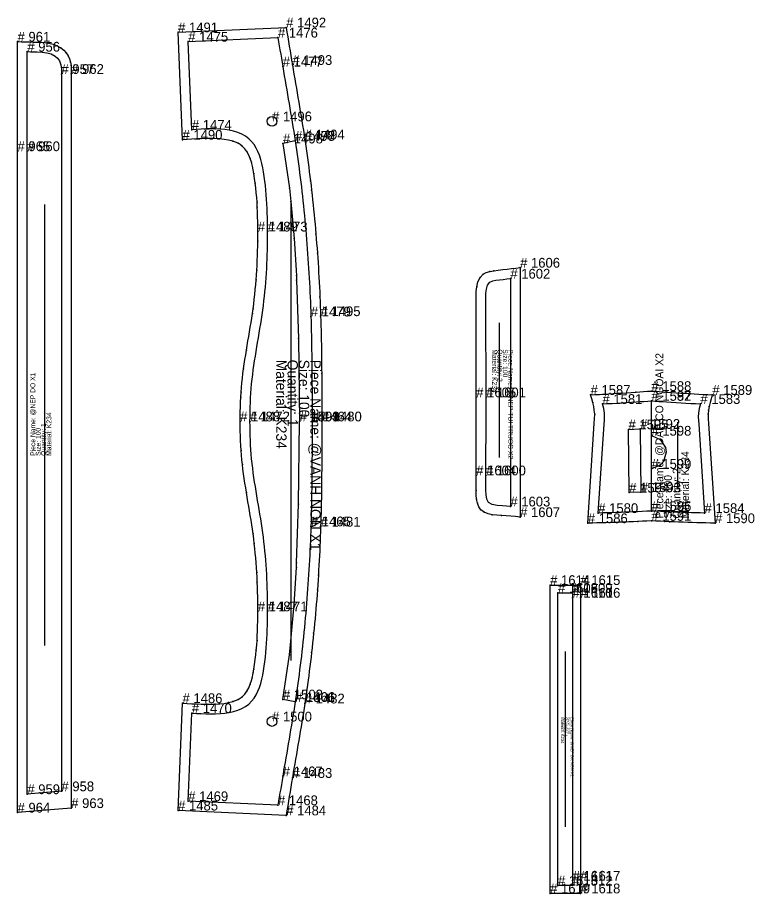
# Model space of a CAD drawing. Header units: metres. Extents: x 0 to 14781, y -73 to 3955.
# Drawn here: x 10827 to 11582, y 1211 to 2109 of the extents above; entities that cross this region are included whole.
import ezdxf

# ---------------------------------------------------------------- set-up
doc = ezdxf.new("R2010")
doc.units = ezdxf.units.M

# ---------------------------------------------------------------- blocks, each defined once
blk = doc.blocks.new('40')
at = {"layer": '1'}
blk.add_lwpolyline([(10827.26, 2084.42), (10831.41, 2084.33), (10835.56, 2084.23), (10839.71, 2084.13), (10843.86, 2084.01), (10848.02, 2083.87), (10851.84, 2083.71), (10855.65, 2083.42), (10859.44, 2082.87), (10863.7, 2081.82), (10867.8, 2080.23), (10871.62, 2078.05), (10874.52, 2075.74), (10877.04, 2073.02), (10879.08, 2069.95), (10880.51, 2066.77), (10881.47, 2063.41), (10882.03, 2059.95), (10882.25, 2055.65), (10882.2, 2051.35), (10882.21, 1298.9), (10827.26, 1294.28), (10827.22, 1972.15)], close=True, dxfattribs=at)
at = {"layer": '14'}
blk.add_lwpolyline([(10837.26, 2074.15), (10840.62, 2074.08), (10844.01, 2073.99), (10847.45, 2073.88), (10852.31, 2073.64), (10857.11, 2073.04), (10861.68, 2071.79), (10865.81, 2069.6), (10868.24, 2067.46), (10870.15, 2064.89), (10871.7, 2060.68), (10872.21, 2056.06), (10872.2, 2051.24), (10872.21, 1316.12), (10837.26, 1313.18), (10837.22, 1972.15)], close=True, dxfattribs=at)
at = {"layer": '2'}
for p in [(10827.26, 2084.42), (10837.26, 2074.15), (10872.2, 2051.24), (10882.2, 2051.35), (10827.22, 1972.15), (10837.22, 1972.15), (10837.26, 1313.18), (10872.21, 1316.12), (10827.26, 1294.28), (10882.21, 1298.9)]:
    blk.add_point(p, dxfattribs=at)
at = {"layer": '3'}
for p in [(10848.02, 2083.87), (10859.44, 2082.87), (10867.8, 2080.23), (10871.62, 2078.05), (10877.04, 2073.02), (10879.08, 2069.95), (10881.47, 2063.41), (10882.03, 2059.95)]:
    blk.add_point(p, dxfattribs=at)
at = {"layer": '4'}
for p in [(10827.22, 1972.15, 7), (10837.22, 1972.15, 7)]:
    blk.add_point(p, dxfattribs=at)
at = {"layer": '7'}
blk.add_line((10854.74, 1917.44), (10854.74, 1465.35), dxfattribs=at)
at = {"layer": '1'}
for s, p in [('Piece Name: @NEP DO X1', (10845.39, 1659.89)), ('Material: K234', (10861.89, 1659.89)), ('Quantity: 1', (10856.39, 1659.89)), ('Size: 100', (10850.89, 1659.89))]:
    blk.add_text(s, height=5, rotation=90, dxfattribs=at).set_placement(p)
at = {"layer": '2'}
for s, p in [('# 961', (10827.26, 2084.42)), ('# 956', (10837.26, 2074.15)), ('# 957', (10872.2, 2051.24)), ('# 962', (10882.2, 2051.35)), ('# 965', (10827.22, 1972.15)), ('# 960', (10837.22, 1972.15)), ('# 959', (10837.26, 1313.18)), ('# 958', (10872.21, 1316.12)), ('# 964', (10827.26, 1294.28)), ('# 963', (10882.21, 1298.9))]:
    blk.add_text(s, height=10, dxfattribs=at).set_placement(p)
blk = doc.blocks.new('61')
at = {"layer": '1'}
blk.add_lwpolyline([(11139, 1695.2), (11138.99, 1690.29), (11138.98, 1685.39), (11138.97, 1680.48), (11138.96, 1675.58), (11138.95, 1670.67), (11138.94, 1665.77), (11138.92, 1660.86), (11138.89, 1655.96), (11138.86, 1651.05), (11138.83, 1646.15), (11138.79, 1641.24), (11138.74, 1636.34), (11138.69, 1631.44), (11138.62, 1626.53), (11138.55, 1621.63), (11138.47, 1616.73), (11138.38, 1611.82), (11138.27, 1606.92), (11138.16, 1602.02), (11138.03, 1597.11), (11137.9, 1592.21), (11137.75, 1587.31), (11137.58, 1582.34), (11137.4, 1577.37), (11137.2, 1572.39), (11136.99, 1567.42), (11136.76, 1562.45), (11136.52, 1557.48), (11136.27, 1552.51), (11136, 1547.54), (11135.72, 1542.58), (11135.42, 1537.61), (11135.1, 1532.64), (11134.77, 1527.68), (11134.42, 1522.71), (11134.06, 1517.75), (11133.69, 1512.79), (11133.29, 1507.83), (11132.88, 1502.87), (11132.46, 1497.91), (11132.02, 1492.95), (11131.56, 1488), (11131.09, 1483.05), (11130.6, 1478.09), (11130.09, 1473.14), (11129.57, 1468.2), (11129.03, 1463.25), (11128.47, 1458.31), (11127.92, 1453.55), (11127.35, 1448.8), (11126.77, 1444.06), (11126.17, 1439.31), (11125.55, 1434.57), (11124.92, 1429.83), (11124.27, 1425.09), (11123.61, 1420.35), (11122.93, 1415.61), (11122.24, 1410.88), (11121.53, 1406.15), (11120.79, 1401.37), (11120.04, 1396.6), (11119.28, 1391.82), (11118.5, 1387.05), (11117.72, 1382.28), (11116.92, 1377.51), (11116.12, 1372.74), (11115.31, 1367.97), (11114.5, 1363.2), (11113.68, 1358.44), (11112.86, 1353.67), (11112.04, 1348.91), (11111.22, 1344.14), (11110.41, 1339.37), (11109.59, 1334.61), (11108.79, 1329.84), (11107.98, 1325.04), (11107.18, 1320.23), (11106.39, 1315.43), (11105.6, 1310.62), (11104.81, 1305.82), (11104.03, 1301.01), (11103.25, 1296.21), (11102.47, 1291.4), (10991.74, 1296.42), (10996.25, 1406.47), (11001, 1406.13), (11005.75, 1405.82), (11010.51, 1405.55), (11015.26, 1405.34), (11020.01, 1405.23), (11024.77, 1405.24), (11029.52, 1405.38), (11034.27, 1405.69), (11038.88, 1406.17), (11043.44, 1406.93), (11047.91, 1408.07), (11050.58, 1409), (11053.15, 1410.17), (11055.35, 1411.47), (11057.39, 1413.02), (11059.98, 1415.69), (11062.17, 1418.72), (11064.1, 1422.23), (11065.66, 1425.91), (11066.9, 1429.66), (11067.89, 1433.48), (11068.7, 1437.36), (11069.39, 1441.26), (11070.14, 1446.13), (11070.79, 1451.01), (11071.36, 1455.89), (11071.84, 1460.78), (11072.25, 1465.68), (11072.58, 1470.58), (11072.85, 1475.56), (11073.07, 1480.56), (11073.22, 1485.55), (11073.33, 1490.55), (11073.4, 1495.54), (11073.43, 1500.54), (11073.42, 1505.52), (11073.38, 1510.5), (11073.3, 1515.48), (11073.19, 1520.45), (11073.04, 1525.43), (11072.85, 1530.4), (11072.62, 1535.37), (11072.35, 1540.34), (11072.04, 1545.3), (11071.68, 1550.25), (11071.28, 1555.2), (11070.83, 1560.14), (11070.34, 1565.08), (11069.8, 1570.01), (11069.21, 1574.94), (11068.56, 1579.86), (11067.9, 1584.58), (11067.2, 1589.29), (11066.46, 1593.99), (11065.69, 1598.69), (11064.91, 1603.39), (11064.12, 1608.09), (11063.32, 1612.79), (11062.53, 1617.48), (11061.74, 1622.19), (11060.96, 1626.97), (11060.21, 1631.76), (11059.49, 1636.55), (11058.81, 1641.34), (11058.18, 1646.15), (11057.6, 1650.95), (11057.08, 1655.76), (11056.64, 1660.58), (11056.27, 1665.4), (11055.97, 1670.36), (11055.75, 1675.32), (11055.59, 1680.29), (11055.47, 1685.25), (11055.38, 1690.22), (11055.31, 1695.2), (11055.38, 1700.17), (11055.47, 1705.14), (11055.59, 1710.1), (11055.75, 1715.07), (11055.97, 1720.03), (11056.27, 1724.99), (11056.64, 1729.81), (11057.08, 1734.63), (11057.6, 1739.44), (11058.18, 1744.24), (11058.81, 1749.05), (11059.49, 1753.84), (11060.21, 1758.63), (11060.96, 1763.42), (11061.74, 1768.2), (11062.53, 1772.91), (11063.32, 1777.6), (11064.12, 1782.3), (11064.91, 1787), (11065.69, 1791.7), (11066.46, 1796.4), (11067.19, 1801.1), (11067.9, 1805.81), (11068.56, 1810.53), (11069.2, 1815.45), (11069.8, 1820.38), (11070.34, 1825.31), (11070.83, 1830.25), (11071.28, 1835.19), (11071.68, 1840.14), (11072.04, 1845.09), (11072.35, 1850.05), (11072.62, 1855.02), (11072.85, 1859.99), (11073.04, 1864.96), (11073.19, 1869.94), (11073.3, 1874.91), (11073.38, 1879.89), (11073.42, 1884.87), (11073.42, 1889.85), (11073.4, 1894.85), (11073.33, 1899.84), (11073.22, 1904.84), (11073.06, 1909.83), (11072.85, 1914.82), (11072.58, 1919.81), (11072.24, 1924.71), (11071.84, 1929.61), (11071.36, 1934.5), (11070.79, 1939.38), (11070.14, 1944.26), (11069.39, 1949.13), (11068.7, 1953.03), (11067.89, 1956.91), (11066.89, 1960.73), (11065.65, 1964.48), (11064.1, 1968.16), (11062.17, 1971.67), (11059.98, 1974.7), (11057.38, 1977.37), (11055.35, 1978.92), (11053.14, 1980.22), (11050.57, 1981.39), (11047.91, 1982.32), (11043.44, 1983.46), (11038.87, 1984.22), (11034.27, 1984.7), (11029.52, 1985.01), (11024.76, 1985.15), (11020.01, 1985.16), (11015.26, 1985.05), (11010.5, 1984.84), (11005.75, 1984.57), (11001, 1984.26), (10996.24, 1983.91), (10991.73, 2093.96), (11102.46, 2098.99), (11103.25, 2094.18), (11104.03, 2089.38), (11104.81, 2084.57), (11105.6, 2079.77), (11106.39, 2074.96), (11107.18, 2070.16), (11107.98, 2065.36), (11108.78, 2060.55), (11109.59, 2055.79), (11110.4, 2051.02), (11111.22, 2046.25), (11112.04, 2041.48), (11112.86, 2036.72), (11113.67, 2031.95), (11114.49, 2027.19), (11115.31, 2022.42), (11116.12, 2017.65), (11116.92, 2012.88), (11117.71, 2008.11), (11118.5, 2003.34), (11119.28, 1998.57), (11120.04, 1993.79), (11120.79, 1989.02), (11121.52, 1984.24), (11122.23, 1979.51), (11122.93, 1974.78), (11123.61, 1970.04), (11124.27, 1965.3), (11124.92, 1960.56), (11125.55, 1955.82), (11126.16, 1951.08), (11126.76, 1946.33), (11127.35, 1941.59), (11127.91, 1936.84), (11128.47, 1932.09), (11129.02, 1927.14), (11129.56, 1922.19), (11130.09, 1917.25), (11130.59, 1912.3), (11131.08, 1907.34), (11131.56, 1902.39), (11132.02, 1897.44), (11132.46, 1892.48), (11132.88, 1887.52), (11133.29, 1882.56), (11133.68, 1877.6), (11134.06, 1872.64), (11134.42, 1867.68), (11134.77, 1862.71), (11135.1, 1857.75), (11135.41, 1852.78), (11135.71, 1847.82), (11136, 1842.85), (11136.27, 1837.88), (11136.52, 1832.91), (11136.76, 1827.94), (11136.99, 1822.97), (11137.2, 1818), (11137.4, 1813.02), (11137.58, 1808.05), (11137.74, 1803.08), (11137.9, 1798.18), (11138.03, 1793.28), (11138.16, 1788.37), (11138.27, 1783.47), (11138.37, 1778.57), (11138.47, 1773.67), (11138.55, 1768.76), (11138.62, 1763.86), (11138.68, 1758.96), (11138.74, 1754.05), (11138.79, 1749.15), (11138.83, 1744.24), (11138.86, 1739.34), (11138.89, 1734.43), (11138.92, 1729.53), (11138.94, 1724.62), (11138.95, 1719.72), (11138.96, 1714.82), (11138.97, 1709.91), (11138.98, 1705.01), (11138.99, 1700.1)], close=True, dxfattribs=at)
at = {"layer": '14'}
blk.add_lwpolyline([(11129, 1695.2), (11128.99, 1690.3), (11128.98, 1685.41), (11128.97, 1680.52), (11128.96, 1675.63), (11128.95, 1670.74), (11128.94, 1665.85), (11128.92, 1660.96), (11128.89, 1656.07), (11128.86, 1651.18), (11128.83, 1646.29), (11128.79, 1641.4), (11128.74, 1636.51), (11128.69, 1631.62), (11128.62, 1626.74), (11128.55, 1621.85), (11128.47, 1616.96), (11128.38, 1612.07), (11128.27, 1607.18), (11128.16, 1602.29), (11128.04, 1597.4), (11127.9, 1592.51), (11127.75, 1587.63), (11127.58, 1582.68), (11127.4, 1577.74), (11127.21, 1572.8), (11127, 1567.86), (11126.77, 1562.92), (11126.53, 1557.98), (11126.28, 1553.04), (11126.01, 1548.11), (11125.73, 1543.17), (11125.43, 1538.23), (11125.12, 1533.3), (11124.79, 1528.36), (11124.45, 1523.43), (11124.09, 1518.5), (11123.71, 1513.57), (11123.32, 1508.64), (11122.92, 1503.71), (11122.49, 1498.78), (11122.06, 1493.86), (11121.6, 1488.93), (11121.13, 1484.01), (11120.64, 1479.09), (11120.14, 1474.17), (11119.62, 1469.25), (11119.08, 1464.34), (11118.53, 1459.43), (11117.98, 1454.71), (11117.42, 1449.99), (11116.84, 1445.28), (11116.24, 1440.56), (11115.63, 1435.85), (11115.01, 1431.14), (11114.37, 1426.44), (11113.71, 1421.73), (11113.03, 1417.03), (11112.34, 1412.33), (11111.64, 1407.64), (11110.9, 1402.87), (11110.15, 1398.1), (11109.39, 1393.33), (11108.61, 1388.57), (11107.83, 1383.81), (11107.03, 1379.05), (11106.23, 1374.29), (11105.42, 1369.53), (11104.61, 1364.77), (11103.8, 1360.02), (11102.98, 1355.26), (11102.16, 1350.5), (11101.35, 1345.75), (11100.53, 1340.99), (11099.72, 1336.23), (11098.92, 1331.47), (11098.21, 1327.23), (11097.51, 1323), (11096.81, 1318.76), (11096.12, 1314.52), (11095.42, 1310.28), (11094.73, 1306.04), (11094.04, 1301.8), (11002.14, 1305.96), (11005.84, 1396.27), (11010.64, 1395.94), (11015.45, 1395.64), (11020.29, 1395.43), (11025.16, 1395.33), (11030.07, 1395.4), (11035.04, 1395.67), (11039.56, 1396.12), (11044.07, 1396.81), (11048.5, 1397.79), (11052.79, 1399.1), (11056.87, 1400.8), (11060.67, 1402.92), (11064.14, 1405.51), (11066.98, 1408.34), (11069.49, 1411.53), (11071.68, 1415.01), (11073.55, 1418.69), (11075.12, 1422.5), (11076.5, 1426.7), (11077.61, 1430.95), (11078.5, 1435.23), (11079.26, 1439.54), (11079.98, 1444.17), (11080.61, 1448.83), (11081.17, 1453.49), (11081.65, 1458.17), (11082.06, 1462.85), (11082.41, 1467.55), (11082.7, 1472.25), (11082.93, 1476.95), (11083.12, 1481.67), (11083.25, 1486.38), (11083.35, 1491.1), (11083.41, 1495.82), (11083.43, 1500.54), (11083.42, 1505.3), (11083.39, 1510.06), (11083.32, 1514.82), (11083.22, 1519.58), (11083.09, 1524.33), (11082.92, 1529.09), (11082.71, 1533.84), (11082.47, 1538.58), (11082.2, 1543.33), (11081.88, 1548.07), (11081.52, 1552.8), (11081.12, 1557.53), (11080.69, 1562.26), (11080.2, 1566.99), (11079.68, 1571.71), (11079.11, 1576.42), (11078.49, 1581.14), (11077.82, 1585.87), (11077.11, 1590.59), (11076.37, 1595.31), (11075.61, 1600.03), (11074.82, 1604.75), (11074.03, 1609.47), (11073.23, 1614.18), (11072.43, 1618.9), (11071.64, 1623.61), (11070.87, 1628.33), (11070.13, 1633.05), (11069.42, 1637.77), (11068.75, 1642.49), (11068.13, 1647.22), (11067.56, 1651.96), (11067.05, 1656.7), (11066.61, 1661.44), (11066.25, 1666.2), (11065.96, 1671.02), (11065.75, 1675.84), (11065.59, 1680.68), (11065.47, 1685.51), (11065.39, 1690.35), (11065.32, 1695.2), (11065.39, 1700.04), (11065.47, 1704.88), (11065.59, 1709.71), (11065.75, 1714.55), (11065.96, 1719.37), (11066.25, 1724.19), (11066.61, 1728.95), (11067.05, 1733.69), (11067.56, 1738.43), (11068.13, 1743.17), (11068.75, 1747.9), (11069.42, 1752.62), (11070.13, 1757.34), (11070.87, 1762.06), (11071.64, 1766.78), (11072.43, 1771.49), (11073.22, 1776.21), (11074.02, 1780.92), (11074.82, 1785.64), (11075.61, 1790.36), (11076.37, 1795.08), (11077.11, 1799.8), (11077.82, 1804.52), (11078.49, 1809.25), (11079.1, 1813.97), (11079.68, 1818.68), (11080.2, 1823.4), (11080.68, 1828.13), (11081.12, 1832.86), (11081.52, 1837.59), (11081.88, 1842.32), (11082.19, 1847.06), (11082.47, 1851.81), (11082.71, 1856.55), (11082.92, 1861.3), (11083.08, 1866.06), (11083.22, 1870.81), (11083.32, 1875.57), (11083.39, 1880.33), (11083.42, 1885.09), (11083.43, 1889.85), (11083.4, 1894.57), (11083.35, 1899.29), (11083.25, 1904.01), (11083.12, 1908.72), (11082.93, 1913.44), (11082.7, 1918.14), (11082.41, 1922.84), (11082.06, 1927.54), (11081.65, 1932.22), (11081.16, 1936.9), (11080.61, 1941.56), (11079.97, 1946.22), (11079.26, 1950.85), (11078.5, 1955.16), (11077.6, 1959.44), (11076.5, 1963.69), (11075.12, 1967.89), (11073.55, 1971.7), (11071.68, 1975.38), (11069.49, 1978.86), (11066.98, 1982.05), (11064.13, 1984.88), (11060.67, 1987.47), (11056.87, 1989.59), (11052.79, 1991.29), (11048.5, 1992.6), (11044.07, 1993.58), (11039.56, 1994.27), (11035.03, 1994.72), (11030.07, 1994.99), (11025.15, 1995.06), (11020.28, 1994.96), (11015.45, 1994.75), (11010.64, 1994.45), (11005.83, 1994.12), (11002.13, 2084.43), (11094.04, 2088.59), (11094.73, 2084.35), (11095.42, 2080.11), (11096.11, 2075.87), (11096.81, 2071.63), (11097.51, 2067.39), (11098.21, 2063.16), (11098.92, 2058.92), (11099.72, 2054.16), (11100.53, 2049.4), (11101.34, 2044.64), (11102.16, 2039.89), (11102.98, 2035.13), (11103.79, 2030.37), (11104.61, 2025.62), (11105.42, 2020.86), (11106.23, 2016.1), (11107.03, 2011.34), (11107.83, 2006.58), (11108.61, 2001.82), (11109.39, 1997.06), (11110.15, 1992.29), (11110.9, 1987.52), (11111.63, 1982.75), (11112.34, 1978.06), (11113.03, 1973.36), (11113.7, 1968.66), (11114.36, 1963.95), (11115.01, 1959.25), (11115.63, 1954.54), (11116.24, 1949.83), (11116.84, 1945.11), (11117.42, 1940.4), (11117.98, 1935.68), (11118.53, 1930.96), (11119.08, 1926.05), (11119.62, 1921.14), (11120.14, 1916.22), (11120.64, 1911.3), (11121.13, 1906.38), (11121.6, 1901.46), (11122.05, 1896.53), (11122.49, 1891.61), (11122.91, 1886.68), (11123.32, 1881.75), (11123.71, 1876.82), (11124.09, 1871.89), (11124.45, 1866.96), (11124.79, 1862.03), (11125.12, 1857.09), (11125.43, 1852.16), (11125.73, 1847.22), (11126.01, 1842.28), (11126.28, 1837.35), (11126.53, 1832.41), (11126.77, 1827.47), (11127, 1822.53), (11127.2, 1817.59), (11127.4, 1812.65), (11127.58, 1807.71), (11127.75, 1802.76), (11127.9, 1797.88), (11128.04, 1792.99), (11128.16, 1788.1), (11128.27, 1783.21), (11128.38, 1778.32), (11128.47, 1773.43), (11128.55, 1768.54), (11128.62, 1763.66), (11128.68, 1758.77), (11128.74, 1753.88), (11128.79, 1748.99), (11128.83, 1744.1), (11128.86, 1739.21), (11128.89, 1734.32), (11128.92, 1729.43), (11128.94, 1724.54), (11128.95, 1719.65), (11128.96, 1714.76), (11128.97, 1709.87), (11128.98, 1704.98), (11128.99, 1700.09)], close=True, dxfattribs=at)
at = {"layer": '2'}
for p in [(10991.73, 2093.96), (11102.46, 2098.99), (11002.13, 2084.43), (11094.04, 2088.59), (11098.92, 2058.92), (11108.78, 2060.55), (11005.83, 1994.12), (11121.52, 1984.24), (10996.24, 1983.91), (11099.16, 1980.1), (11111.63, 1982.76), (11111.63, 1982.75), (11073.42, 1889.85), (11083.43, 1889.85), (11127.75, 1802.76), (11137.74, 1803.08), (11055.31, 1695.2), (11065.32, 1695.2), (11116.2, 1695.2), (11116.2, 1695.19), (11129, 1695.2), (11139, 1695.2), (11127.75, 1587.63), (11137.75, 1587.31), (11073.43, 1500.54), (11083.43, 1500.54), (11099.16, 1410.29), (10996.25, 1406.47), (11111.63, 1407.63), (11111.64, 1407.64), (11121.53, 1406.15), (11005.84, 1396.27), (11098.92, 1331.47), (11108.79, 1329.84), (11002.14, 1305.96), (10991.74, 1296.42), (11094.04, 1301.8), (11102.47, 1291.4)]:
    blk.add_point(p, dxfattribs=at)
at = {"layer": '3'}
for p in [(11108.78, 2060.55), (11015.26, 1985.05), (11034.27, 1984.7), (11120.79, 1989.02), (11121.52, 1984.24), (11047.91, 1982.32), (11053.14, 1980.22), (11057.38, 1977.37), (11062.17, 1971.67), (11065.65, 1964.48), (11066.89, 1960.73), (11069.39, 1949.13), (11070.79, 1939.38), (11127.35, 1941.59), (11105.7, 1934.32), (11128.47, 1932.09), (11072.58, 1919.81), (11072.85, 1914.82), (11107.36, 1920.55), (11073.42, 1889.85), (11132.88, 1887.52), (11073.38, 1879.89), (11110.79, 1882.73), (11134.42, 1867.68), (11072.35, 1850.05), (11112.96, 1844.8), (11071.68, 1840.14), (11113.17, 1840.06), (11136.99, 1822.97), (11067.9, 1805.81), (11068.56, 1810.53), (11137.74, 1803.08), (11115.04, 1780.12), (11061.74, 1768.2), (11058.81, 1749.05), (11138.83, 1744.24), (11056.27, 1724.99), (11055.97, 1720.03), (11056.27, 1665.4), (11057.6, 1650.95), (11061.74, 1622.19), (11138.55, 1621.63), (11115.04, 1610.27), (11137.75, 1587.31), (11068.56, 1579.86), (11069.8, 1570.01), (11112.96, 1545.59), (11113.17, 1550.33), (11072.35, 1540.34), (11135.42, 1537.61), (11072.85, 1530.4), (11134.42, 1522.71), (11073.43, 1500.54), (11110.79, 1507.66), (11130.6, 1478.09), (11072.58, 1470.58), (11107.36, 1469.84), (11071.84, 1460.78), (11105.7, 1456.07), (11128.47, 1458.31), (11068.7, 1437.36), (11069.39, 1441.26), (11062.17, 1418.72), (11065.66, 1425.91), (11053.15, 1410.17), (11057.39, 1413.02), (11122.93, 1415.61), (11020.01, 1405.23), (11029.52, 1405.38), (11034.27, 1405.69), (11043.44, 1406.93), (11047.91, 1408.07), (11121.53, 1406.15), (11108.79, 1329.84)]:
    blk.add_point(p, dxfattribs=at)
at = {"layer": '4'}
for p in [(11098.92, 2058.92, 7), (11108.78, 2060.55, 7), (11121.52, 1984.24, 7), (11111.63, 1982.75, 7), (11127.75, 1802.76, 7), (11137.74, 1803.08, 7), (11055.31, 1695.2, 7), (11055.31, 1695.2, 7), (11065.32, 1695.2, 7), (11065.32, 1695.2, 7), (11129, 1695.2, 7), (11139, 1695.2, 7), (11127.75, 1587.63, 7), (11137.75, 1587.31, 7), (11111.64, 1407.64, 7), (11121.53, 1406.15, 7), (11098.92, 1331.47, 7), (11108.79, 1329.84, 7)]:
    blk.add_point(p, dxfattribs=at)
at = {"layer": '7'}
blk.add_line((11107.36, 1920.55), (11107.36, 1450.02), dxfattribs=at)
at = {"layer": '8'}
for points in [[(11111.63, 1982.76), (11099.16, 1980.1), (11105.7, 1934.32), (11107.36, 1920.55), (11110.79, 1882.73), (11112.96, 1844.8), (11113.17, 1840.06), (11115.04, 1780.12), (11116.2, 1695.19)], [(11111.63, 1407.63), (11099.16, 1410.29), (11105.7, 1456.07), (11107.36, 1469.84), (11110.79, 1507.66), (11112.96, 1545.59), (11113.17, 1550.33), (11115.04, 1610.27), (11116.2, 1695.2)]]:
    blk.add_lwpolyline(points, dxfattribs=at)
for centre in [(11087.93, 2002.76), (11087.93, 1387.63)]:
    blk.add_circle(centre, 5, dxfattribs=at)
at = {"layer": '1'}
for s, p in [('Material: K234', (11092.2, 1758.42)), ('Quantity: 1', (11103.86, 1758.42)), ('Size: 100', (11115.52, 1758.42)), ('Piece Name: @VANH NON X1', (11127.18, 1758.42))]:
    blk.add_text(s, height=10.6, rotation=270, dxfattribs=at).set_placement(p)
at = {"layer": '2'}
for s, p in [('# 1491', (10991.73, 2093.96)), ('# 1492', (11102.46, 2098.99)), ('# 1475', (11002.13, 2084.43)), ('# 1476', (11094.04, 2088.59)), ('# 1477', (11098.92, 2058.92)), ('# 1493', (11108.78, 2060.55)), ('# 1474', (11005.83, 1994.12)), ('# 1490', (10996.24, 1983.91)), ('# 1494', (11121.52, 1984.24)), ('# 1498', (11099.16, 1980.1)), ('# 1497', (11111.63, 1982.76)), ('# 1478', (11111.63, 1982.75)), ('# 1489', (11073.42, 1889.85)), ('# 1473', (11083.43, 1889.85)), ('# 1479', (11127.75, 1802.76)), ('# 1495', (11137.74, 1803.08)), ('# 1488', (11055.31, 1695.2)), ('# 1472', (11065.32, 1695.2)), ('# 1499', (11116.2, 1695.19)), ('# 1503', (11116.2, 1695.2)), ('# 1464', (11129, 1695.2)), ('# 1480', (11139, 1695.2)), ('# 1465', (11127.75, 1587.63)), ('# 1481', (11137.75, 1587.31)), ('# 1487', (11073.43, 1500.54)), ('# 1471', (11083.43, 1500.54)), ('# 1502', (11099.16, 1410.29)), ('# 1486', (10996.25, 1406.47)), ('# 1466', (11111.64, 1407.64)), ('# 1501', (11111.63, 1407.63)), ('# 1482', (11121.53, 1406.15)), ('# 1470', (11005.84, 1396.27)), ('# 1467', (11098.92, 1331.47)), ('# 1483', (11108.79, 1329.84)), ('# 1469', (11002.14, 1305.96)), ('# 1468', (11094.04, 1301.8)), ('# 1485', (10991.74, 1296.42)), ('# 1484', (11102.47, 1291.4))]:
    blk.add_text(s, height=10, dxfattribs=at).set_placement(p)
at = {"layer": '8'}
for s, p in [('# 1496', (11087.93, 2002.76)), ('# 1500', (11087.93, 1387.63))]:
    blk.add_text(s, height=10, dxfattribs=at).set_placement(p)
blk = doc.blocks.new('67')
at = {"layer": '1'}
blk.add_lwpolyline([(11411.48, 1590.91), (11418.12, 1692.99), (11418.46, 1697.81), (11418.5, 1702.6), (11418.15, 1706.6), (11417.47, 1710.57), (11416.54, 1714.52), (11415.46, 1718.46), (11414.29, 1722.39), (11418.92, 1722.65), (11423.55, 1722.91), (11428.18, 1723.17), (11432.81, 1723.44), (11437.44, 1723.71), (11442.07, 1723.99), (11446.7, 1724.27), (11451.33, 1724.56), (11455.96, 1724.87), (11460.59, 1725.18), (11464.61, 1725.46), (11468.62, 1725.75), (11472.64, 1726.04), (11476.66, 1726.33), (11480.67, 1726.04), (11484.69, 1725.75), (11488.71, 1725.46), (11492.72, 1725.18), (11497.35, 1724.87), (11501.98, 1724.56), (11506.61, 1724.27), (11511.24, 1723.99), (11515.87, 1723.71), (11520.5, 1723.44), (11525.13, 1723.17), (11529.77, 1722.91), (11534.4, 1722.65), (11539.03, 1722.39), (11537.86, 1718.46), (11536.77, 1714.52), (11535.85, 1710.57), (11535.17, 1706.6), (11534.81, 1702.6), (11534.86, 1697.81), (11535.19, 1692.99), (11541.83, 1590.91), (11537.17, 1591.02), (11532.5, 1591.13), (11527.84, 1591.25), (11523.17, 1591.38), (11518.5, 1591.51), (11513.84, 1591.65), (11509.17, 1591.8), (11504.51, 1591.97), (11499.85, 1592.15), (11495.19, 1592.36), (11490.52, 1592.58), (11485.9, 1592.82), (11481.28, 1593.07), (11476.66, 1593.33), (11472.04, 1593.07), (11467.41, 1592.82), (11462.79, 1592.58), (11458.13, 1592.36), (11453.47, 1592.15), (11448.8, 1591.97), (11444.14, 1591.8), (11439.48, 1591.65), (11434.81, 1591.51), (11430.15, 1591.38), (11425.48, 1591.25), (11420.81, 1591.13), (11416.15, 1591.02)], close=True, dxfattribs=at)
at = {"layer": '14'}
blk.add_lwpolyline([(11422.18, 1601.26), (11428.11, 1692.47), (11428.47, 1696.15), (11428.67, 1699.82), (11428.54, 1703.46), (11427.73, 1708.3), (11426.49, 1713.1), (11431.46, 1713.39), (11436.42, 1713.67), (11441.39, 1713.95), (11446.36, 1714.25), (11451.32, 1714.55), (11456.29, 1714.87), (11461.25, 1715.2), (11465.1, 1715.47), (11468.95, 1715.74), (11472.81, 1716.02), (11476.66, 1716.31), (11480.51, 1716.02), (11484.36, 1715.74), (11488.21, 1715.47), (11492.07, 1715.2), (11497.03, 1714.87), (11501.99, 1714.55), (11506.96, 1714.25), (11511.93, 1713.95), (11516.89, 1713.67), (11521.86, 1713.39), (11526.83, 1713.1), (11525.58, 1708.3), (11524.77, 1703.46), (11524.65, 1699.82), (11524.85, 1696.15), (11525.2, 1692.47), (11531.14, 1601.26), (11526.67, 1601.37), (11522.21, 1601.48), (11517.74, 1601.6), (11513.28, 1601.73), (11508.81, 1601.86), (11504.35, 1602.01), (11499.88, 1602.18), (11495.42, 1602.36), (11490.96, 1602.57), (11486.19, 1602.81), (11481.42, 1603.07), (11476.66, 1603.35), (11471.89, 1603.07), (11467.12, 1602.81), (11462.36, 1602.57), (11457.9, 1602.36), (11453.43, 1602.18), (11448.97, 1602.01), (11444.5, 1601.86), (11440.04, 1601.73), (11435.57, 1601.6), (11431.11, 1601.48), (11426.64, 1601.37)], close=True, dxfattribs=at)
at = {"layer": '2'}
for p in [(11476.66, 1726.33), (11414.29, 1722.39), (11476.66, 1716.31), (11476.66, 1716.31), (11539.03, 1722.39), (11426.49, 1713.1), (11526.83, 1713.1), (11453.16, 1687.05), (11465.15, 1687.54), (11476.66, 1680.57), (11476.66, 1646.56), (11453.88, 1622.16), (11465.87, 1622.66), (11422.18, 1601.26), (11476.66, 1603.35), (11476.66, 1603.35), (11531.14, 1601.26), (11411.48, 1590.91), (11476.66, 1593.33), (11541.83, 1590.91)]:
    blk.add_point(p, dxfattribs=at)
at = {"layer": '3'}
for p in [(11460.59, 1725.18), (11492.72, 1725.18), (11416.54, 1714.52), (11535.17, 1706.6), (11535.85, 1710.57), (11418.5, 1702.6), (11534.81, 1702.6), (11485.63, 1676.65), (11490.96, 1668.57), (11491.7, 1663.56), (11488.87, 1654.03), (11485.63, 1650.47), (11462.79, 1592.58), (11490.52, 1592.58), (11495.19, 1592.36)]:
    blk.add_point(p, dxfattribs=at)
at = {"layer": '7'}
blk.add_line((11503.72, 1626.64), (11503.72, 1694.3), dxfattribs=at)
at = {"layer": '8'}
blk.add_line((11476.66, 1603.35), (11476.66, 1716.31), dxfattribs=at)
blk.add_lwpolyline([(11465.15, 1687.54), (11465.87, 1622.66), (11453.88, 1622.16), (11453.16, 1687.05)], close=True, dxfattribs=at)
blk.add_lwpolyline([(11476.66, 1680.57), (11485.63, 1676.65), (11490.96, 1668.57), (11491.7, 1663.56), (11488.87, 1654.03), (11485.63, 1650.47), (11476.66, 1646.56)], dxfattribs=at)
at = {"layer": '1'}
for s, p in [('Piece Name: @DAP CO NGOAI X2', (11488.76, 1595.67)), ('Material: K234', (11515.16, 1595.67)), ('Quantity: 2', (11506.36, 1595.67)), ('Size: 100', (11497.56, 1595.67))]:
    blk.add_text(s, height=8, rotation=90, dxfattribs=at).set_placement(p)
at = {"layer": '2'}
for s, p in [('# 1588', (11476.66, 1726.33)), ('# 1587', (11414.29, 1722.39)), ('# 1582', (11476.66, 1716.31)), ('# 1597', (11476.66, 1716.31)), ('# 1589', (11539.03, 1722.39)), ('# 1581', (11426.49, 1713.1)), ('# 1583', (11526.83, 1713.1)), ('# 1595', (11453.16, 1687.05)), ('# 1592', (11465.15, 1687.54)), ('# 1598', (11476.66, 1680.57)), ('# 1599', (11476.66, 1646.56)), ('# 1594', (11453.88, 1622.16)), ('# 1593', (11465.87, 1622.66)), ('# 1580', (11422.18, 1601.26)), ('# 1585', (11476.66, 1603.35)), ('# 1596', (11476.66, 1603.35)), ('# 1584', (11531.14, 1601.26)), ('# 1586', (11411.48, 1590.91)), ('# 1591', (11476.66, 1593.33)), ('# 1590', (11541.83, 1590.91))]:
    blk.add_text(s, height=10, dxfattribs=at).set_placement(p)
blk = doc.blocks.new('68')
at = {"layer": '1'}
blk.add_lwpolyline([(11297.13, 1639.89), (11297.14, 1644.89), (11297.14, 1649.89), (11297.15, 1654.89), (11297.15, 1659.89), (11297.16, 1664.89), (11297.16, 1669.88), (11297.17, 1674.88), (11297.17, 1679.88), (11297.17, 1684.88), (11297.18, 1689.88), (11297.18, 1694.88), (11297.18, 1699.88), (11297.18, 1704.88), (11297.19, 1709.88), (11297.19, 1714.87), (11297.19, 1719.87), (11297.19, 1724.8), (11297.19, 1729.73), (11297.19, 1734.66), (11297.18, 1739.59), (11297.18, 1744.52), (11297.18, 1749.45), (11297.18, 1754.38), (11297.17, 1759.31), (11297.17, 1764.24), (11297.16, 1769.17), (11297.16, 1774.1), (11297.15, 1779.03), (11297.15, 1783.96), (11297.14, 1788.89), (11297.14, 1793.82), (11297.13, 1798.75), (11297.13, 1803.68), (11297.12, 1808.61), (11297.11, 1813.54), (11297.11, 1818.47), (11297.1, 1823.4), (11297.19, 1828.25), (11297.68, 1833.2), (11298.9, 1838.16), (11301.03, 1842.7), (11304.21, 1846.2), (11307.47, 1847.93), (11311.2, 1848.96), (11315.12, 1849.61), (11319.76, 1850.26), (11324.32, 1850.84), (11328.82, 1851.37), (11333.28, 1851.86), (11337.71, 1852.32), (11342.12, 1852.77), (11342.12, 1597.12), (11337.35, 1597.61), (11332.59, 1598.07), (11327.85, 1598.47), (11323.12, 1598.76), (11318.35, 1599), (11313.51, 1599.49), (11309.25, 1600.42), (11305.26, 1602.04), (11301.97, 1604.51), (11299.78, 1607.69), (11298.37, 1611.44), (11297.58, 1615.43), (11297.21, 1619.92), (11297.14, 1624.35), (11297.13, 1628.22), (11297.13, 1632.1), (11297.13, 1635.99)], close=True, dxfattribs=at)
at = {"layer": '14'}
blk.add_lwpolyline([(11307.13, 1639.89), (11307.14, 1644.89), (11307.14, 1649.89), (11307.15, 1654.89), (11307.15, 1659.89), (11307.16, 1664.89), (11307.16, 1669.89), (11307.17, 1674.88), (11307.17, 1679.88), (11307.17, 1684.88), (11307.18, 1689.88), (11307.18, 1694.88), (11307.18, 1699.88), (11307.18, 1704.88), (11307.19, 1709.88), (11307.19, 1714.87), (11307.19, 1719.87), (11307.19, 1724.79), (11307.19, 1729.71), (11307.19, 1734.62), (11307.18, 1739.54), (11307.18, 1744.45), (11307.18, 1749.37), (11307.18, 1754.28), (11307.17, 1759.2), (11307.17, 1764.12), (11307.16, 1769.03), (11307.16, 1773.95), (11307.15, 1778.86), (11307.15, 1783.78), (11307.14, 1788.7), (11307.14, 1793.61), (11307.13, 1798.53), (11307.13, 1803.44), (11307.12, 1808.36), (11307.11, 1813.28), (11307.11, 1818.19), (11307.1, 1823.11), (11307.15, 1826.78), (11307.54, 1830.55), (11308.79, 1834.72), (11311.24, 1837.92), (11314.02, 1839.18), (11317.21, 1839.79), (11321.04, 1840.32), (11324.78, 1840.77), (11328.46, 1841.16), (11332.12, 1841.54), (11332.12, 1608.02), (11328.13, 1608.42), (11323.93, 1608.73), (11318.57, 1609.03), (11313.53, 1609.87), (11309.71, 1612.05), (11307.93, 1615.47), (11307.25, 1619.88), (11307.14, 1624.6), (11307.13, 1628.65), (11307.13, 1632.51), (11307.13, 1636.24)], close=True, dxfattribs=at)
at = {"layer": '2'}
for p in [(11342.12, 1852.77), (11332.12, 1841.54), (11297.19, 1719.87), (11307.19, 1719.87), (11297.13, 1639.89), (11307.13, 1639.89), (11332.12, 1608.02), (11342.12, 1597.12)]:
    blk.add_point(p, dxfattribs=at)
at = {"layer": '3'}
for p in [(11315.12, 1849.61), (11301.03, 1842.7), (11304.21, 1846.2), (11311.2, 1848.96), (11297.68, 1833.2), (11297.19, 1719.87), (11297.14, 1624.35), (11297.58, 1615.43), (11298.37, 1611.44), (11301.97, 1604.51), (11305.26, 1602.04), (11313.51, 1599.49), (11323.12, 1598.76)]:
    blk.add_point(p, dxfattribs=at)
at = {"layer": '7'}
blk.add_line((11320.59, 1796.08), (11320.59, 1658.11), dxfattribs=at)
at = {"layer": '1'}
for s, p in [('Quantity: 2', (11318.94, 1769.1)), ('Size: 100', (11324.44, 1769.1)), ('Material: K234', (11313.44, 1769.1)), ('Piece Name: @NEP TUI TRUOC X2', (11329.94, 1769.1))]:
    blk.add_text(s, height=5, rotation=270, dxfattribs=at).set_placement(p)
at = {"layer": '2'}
for s, p in [('# 1606', (11342.12, 1852.77)), ('# 1602', (11332.12, 1841.54)), ('# 1605', (11297.19, 1719.87)), ('# 1601', (11307.19, 1719.87)), ('# 1604', (11297.13, 1639.89)), ('# 1600', (11307.13, 1639.89)), ('# 1603', (11332.12, 1608.02)), ('# 1607', (11342.12, 1597.12))]:
    blk.add_text(s, height=10, dxfattribs=at).set_placement(p)
blk = doc.blocks.new('69')
at = {"layer": '1'}
blk.add_lwpolyline([(11372.9, 1527.49), (11403.9, 1527.49), (11403.9, 1514.49), (11403.9, 1224.49), (11403.9, 1211.48), (11372.9, 1211.48)], close=True, dxfattribs=at)
at = {"layer": '14'}
blk.add_lwpolyline([(11380.9, 1519.49), (11395.9, 1519.49), (11395.9, 1514.49), (11395.9, 1224.49), (11395.9, 1219.49), (11380.9, 1219.49)], close=True, dxfattribs=at)
at = {"layer": '2'}
for p in [(11372.9, 1527.49), (11403.9, 1527.49), (11380.9, 1519.49), (11395.9, 1519.49), (11395.9, 1514.49), (11403.9, 1514.49), (11395.9, 1224.49), (11403.9, 1224.49), (11380.9, 1219.49), (11395.9, 1219.49), (11372.9, 1211.48), (11403.9, 1211.48)]:
    blk.add_point(p, dxfattribs=at)
at = {"layer": '4'}
for p in [(11395.9, 1514.49, 7), (11403.9, 1514.49, 7), (11395.9, 1224.49, 7), (11403.9, 1224.49, 7)]:
    blk.add_point(p, dxfattribs=at)
at = {"layer": '7'}
blk.add_line((11388.4, 1459.49), (11388.4, 1279.49), dxfattribs=at)
at = {"layer": '1'}
for s, p in [('Material: K234', (11384.11, 1391.99)), ('Quantity: 1', (11387.41, 1391.99)), ('Size: 100', (11390.71, 1391.99)), ('Piece Name: @NEP DK NON X1', (11394.01, 1391.99))]:
    blk.add_text(s, height=3, rotation=270, dxfattribs=at).set_placement(p)
at = {"layer": '2'}
for s, p in [('# 1614', (11372.9, 1527.49)), ('# 1615', (11403.9, 1527.49)), ('# 1608', (11380.9, 1519.49)), ('# 1609', (11395.9, 1519.49)), ('# 1610', (11395.9, 1514.49)), ('# 1616', (11403.9, 1514.49)), ('# 1611', (11395.9, 1224.49)), ('# 1617', (11403.9, 1224.49)), ('# 1619', (11372.9, 1211.48)), ('# 1613', (11380.9, 1219.49)), ('# 1612', (11395.9, 1219.49)), ('# 1618', (11403.9, 1211.48))]:
    blk.add_text(s, height=10, dxfattribs=at).set_placement(p)

msp = doc.modelspace()

# ---------------------------------------------------------------- block references
at = {"layer": '1'}
for name in ['61', '40', '68', '67', '69']:
    msp.add_blockref(name, (0, 0), dxfattribs=at)

doc.saveas('drawing.dxf')
